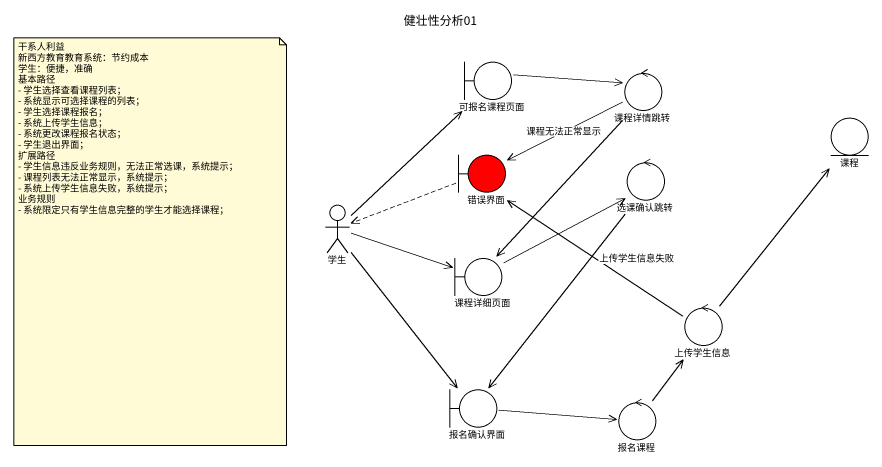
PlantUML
@startuml
title 健壮性分析01
boundary 可报名课程页面
control 课程详情跳转
entity 课程
boundary 错误界面 #FF0000
control 选课确认跳转
actor 学生
boundary 课程详细页面
control 上传学生信息
boundary 报名确认界面
control 报名课程
可报名课程页面 -right-> 课程详情跳转
课程详情跳转 -left-> 错误界面 : 课程无法正常显示
课程详情跳转 --> 课程详细页面
错误界面 .left.> 学生
选课确认跳转 --> 报名确认界面
学生 -up-> 可报名课程页面
学生 -right-> 课程详细页面
学生 --> 报名确认界面
课程详细页面 -right-> 选课确认跳转
上传学生信息 -up-> 课程
上传学生信息 -up-> 错误界面 : 上传学生信息失败
报名确认界面 -right-> 报名课程
报名课程 -up-> 上传学生信息
note as N1
  干系人利益
  新西方教育教育系统：节约成本
  学生：便捷，准确
  基本路径
  - 学生选择查看课程列表；
  - 系统显示可选择课程的列表；
  - 学生选择课程报名；
  - 系统上传学生信息；
  - 系统更改课程报名状态；
  - 学生退出界面；
  扩展路径
  - 学生信息违反业务规则，无法正常选课，系统提示；
  - 课程列表无法正常显示，系统提示；
  - 系统上传学生信息失败，系统提示；
  业务规则
  - 系统限定只有学生信息完整的学生才能选择课程；
end note
@enduml
